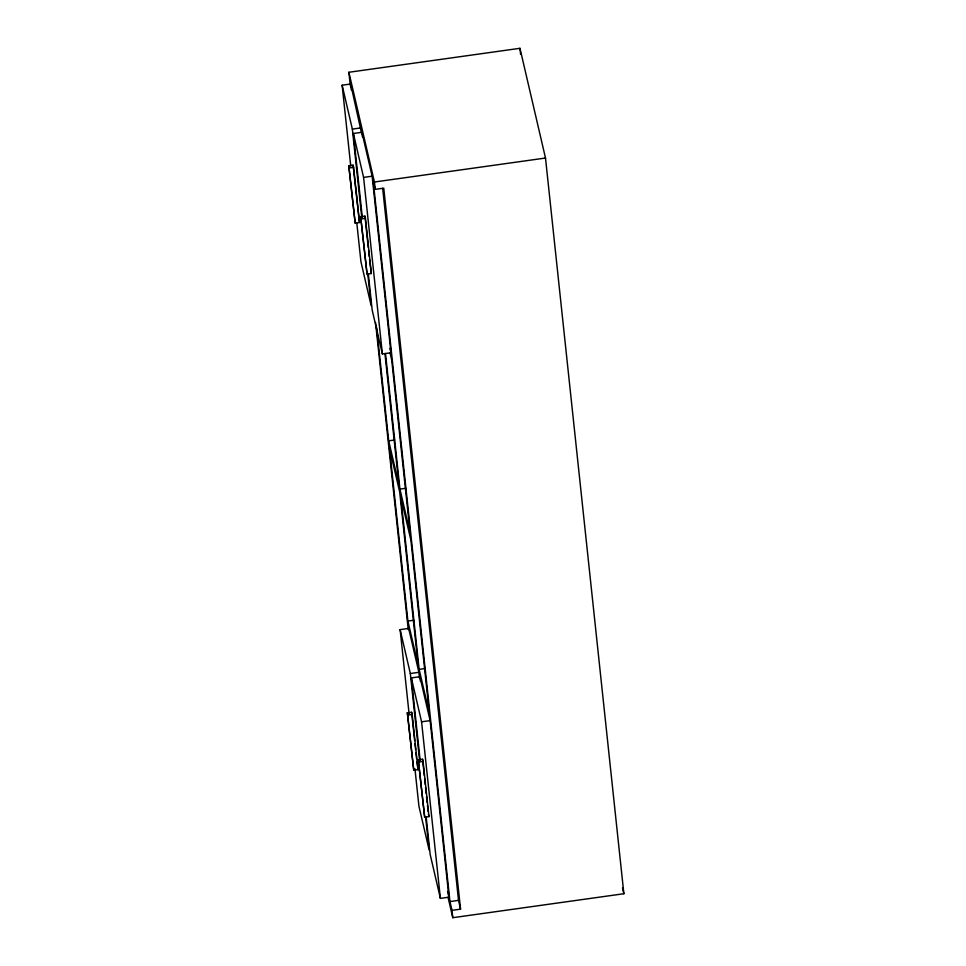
<?xml version="1.0" encoding="UTF-8"?>
<svg xmlns="http://www.w3.org/2000/svg" width="966" height="966" viewBox="0 0 966 966"><rect width="100%" height="100%" fill="white"/><g stroke="black" fill="none" stroke-linecap="round" stroke-linejoin="round"><path stroke-width="1.45" d="M350.32 85.745L348.883 72.269L519.962 48.3L545.5 158.038L623.867 893.731L452.788 917.7L448.019 897.221M350.743 166.007L342.133 85.213L350.682 84.006L361.381 132.39M342.133 85.213L352.349 129.106L360.898 127.91M362.298 217.29L353.375 133.489L361.924 132.294L372.139 176.198L390.952 352.759L382.391 353.954L372.176 310.062L368.348 274.151M348.798 165.766L353.085 165.162L353.592 167.359L359.473 222.53L355.186 223.134L348.798 165.766L355.186 223.134M349.318 167.951L353.592 167.359M353.375 133.489L363.59 177.394L372.139 176.198M348.883 72.269L374.422 182.006L545.5 158.038M375.206 189.36L383.756 188.165L460.553 909.151L452.003 910.346L449.963 901.568L373.166 180.582L375.206 189.36L374.422 182.006M360.668 216.734L364.943 216.143L365.45 218.328L371.33 273.511L367.056 274.115L360.668 216.734L367.056 274.115M361.175 218.932L365.45 218.328M376.631 327.546L388.694 440.822L394.659 439.989M385.482 353.484L399.936 489.11L405.901 488.277M407.894 621.066L418.109 664.958L399.695 492.08L389.479 448.176L407.894 621.066L413.859 620.232M409.053 713.415L400.129 629.627L408.678 628.419L418.894 672.324L419.534 678.301M419.135 669.353L429.351 713.246L410.924 540.356L400.721 496.464L419.135 669.353L425.1 668.52M400.129 629.627L410.333 673.519L418.894 672.324M420.125 760.206L411.359 677.915L419.92 676.707L430.124 720.612L448.936 897.173L440.387 898.368L430.172 854.475L426.187 817.067M407.362 712.872L411.637 712.28L412.144 714.466L418.024 769.648L413.75 770.252L407.362 712.872L413.75 770.252M407.869 715.069L412.144 714.466M411.359 677.915L421.574 721.807L430.124 720.612M418.29 759.844L422.565 759.252L423.072 761.437L428.952 816.62L424.678 817.212L418.29 759.844L424.678 817.212M418.797 762.041L423.072 761.437M449.963 901.568L458.512 900.36L460.553 909.151M622.502 887.887L623.867 893.731M389.926 348.376L390.602 351.298M390.022 352.795L391.725 360.113L410.152 533.003L399.936 489.11M359.473 222.53L353.085 165.162M371.33 273.511L369.555 259.383M388.694 440.822L398.91 484.715L384.939 353.568M447.572 891.316L448.598 895.711M418.024 769.648L416.877 761.486M428.445 814.423L428.952 816.62M519.962 48.3L520.602 54.289M382.669 188.382L458.512 900.36M452.003 910.346L452.788 917.7M361.924 132.294L362.407 136.786M419.92 676.707L420.391 681.199M363.59 177.394L382.391 353.954M421.574 721.807L440.387 898.368M364.943 216.143L368.275 247.453M368.601 250.436L369.229 256.401M350.682 84.006L351.322 89.995M422.565 759.252L424.315 775.65M424.629 778.632L425.269 784.597M425.583 787.58L426.223 793.545M426.537 796.527L427.177 802.492M427.491 805.475L428.119 811.44M375.533 322.487L408.256 629.651M352.349 129.106L361.755 217.386M367.805 274.247L371.161 305.667L360.946 261.774L356.792 222.868M410.333 673.519L419.582 760.302M425.644 817.164L429.145 850.092L418.93 806.187L414.945 768.779M411.637 712.28L414.655 740.608M414.969 743.591L415.609 749.556M415.923 752.538L416.563 758.503"/></g></svg>
